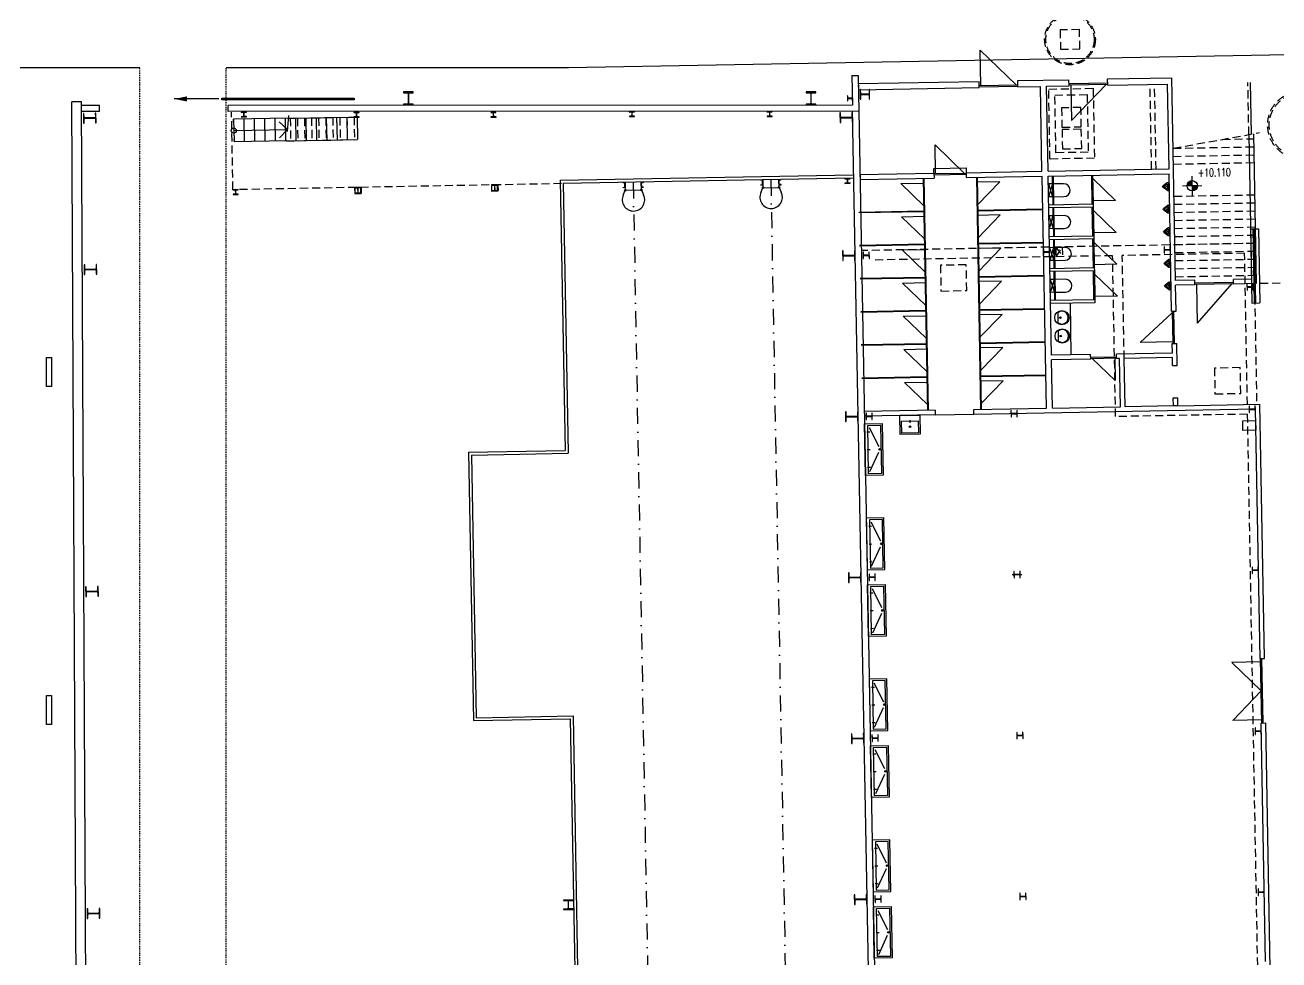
# Model space of a CAD drawing. Header units: millimetres. Extents: x 3476 to 38328, y 1439 to 26921.
# Drawn here: x 12992 to 16885, y 13400 to 16304 of the extents above; entities that cross this region are included whole.
import ezdxf

# ---------------------------------------------------------------- set-up
doc = ezdxf.new("R2010")
doc.units = ezdxf.units.MM
doc.header["$LTSCALE"] = 100
doc.header["$MEASUREMENT"] = 0
for name, pattern in [('DASHDOT', [1, 0.5, -0.25, 0, -0.25]), ('DASHED2', [0.375, 0.25, -0.125]), ('DOT', [0.055, 0.03, -0.025])]:
    doc.linetypes.add(name, pattern=pattern)
for name, color, linetype in [('A-BRANDMUUR-1', 9, 'CONTINUOUS'), ('A-CIRCULATIE', 4, 'CONTINUOUS'), ('A-DEUR', 4, 'CONTINUOUS'), ('A-KOLOM', 7, 'CONTINUOUS'), ('A-MEUBILAIR', 4, 'CONTINUOUS'), ('A-MUUR', 7, 'CONTINUOUS'), ('C-LINE-C050', 8, 'CONTINUOUS'), ('C-LINE-D025', 7, 'DASHDOT'), ('C-LINE-D035', 9, 'DASHDOT'), ('C-LINE-H025', 7, 'DASHED2'), ('C-S-ELEVATION', 7, 'CONTINUOUS'), ('C-S-MONKEY-LADDER', 7, 'CONTINUOUS'), ('CIRCULATIE', 4, 'DOT'), ('DEUR', 4, 'CONTINUOUS'), ('MUUR', 7, 'CONTINUOUS'), ('TRAPPEN', 4, 'CONTINUOUS')]:
    doc.layers.add(name, color=color, linetype=linetype)
doc.styles.add('ROMANS', font='romans', dxfattribs={"width": 0.7})

msp = doc.modelspace()

# ---------------------------------------------------------------- linework, layer by layer
at = {"layer": 'A-BRANDMUUR-1', "color": 7}
for p, q in [((15559.63, 16147.66), (15578.63, 16148.01)), ((15559.63, 16147.66), (15578.63, 16148.01)), ((15559.63, 16147.66), (15561.31, 16055.95)), ((15578.63, 16148.01), (15580.66, 16036.96))]:
    msp.add_line(p, q, dxfattribs=at)
at = {"layer": 'A-BRANDMUUR-1'}
for p, q in [((13222.67, 16054.47), (13167.21, 16054.44)), ((13222.68, 16035.47), (13222.67, 16054.47)), ((15561.31, 16055.95), (13622.67, 16054.72)), ((13622.68, 16035.72), (13622.67, 16054.72)), ((13222.68, 16035.47), (13167.22, 16035.44)), ((15580.66, 16036.96), (13622.68, 16035.72)), ((15634.02, 12089.01), (15561.66, 16036.95)), ((15580.65, 16037.97), (15653.02, 12089.36))]:
    msp.add_line(p, q, dxfattribs=at)
at = {"layer": 'A-CIRCULATIE'}
for p, q in [((14678.72, 16172.19), (18220.41, 16237.1)), ((10866.25, 16172.19), (13347.45, 16172.19)), ((13615.75, 16172.19), (14678.72, 16172.19))]:
    msp.add_line(p, q, dxfattribs=at)
at = {"layer": 'A-DEUR'}
for p in [(16069.75, 16118.67), (15959.77, 16116.65)]:
    msp.add_line(p, (15957.75, 16226.64), dxfattribs=at)
at = {"layer": 'A-DEUR', "color": 7}
for p, q in [((16353.7, 16123.87), (16233.72, 16121.68)), ((15954.77, 16116.56), (16074.75, 16118.76)), ((15954.84, 16112.56), (16074.82, 16114.76)), ((16353.77, 16119.88), (16233.79, 16117.68)), ((16238.79, 16117.77), (16240.81, 16007.79)), ((16348.78, 16119.78), (16240.81, 16007.79)), ((15819.28, 15842.03), (15817.63, 15932.02)), ((15909.26, 15843.68), (15817.63, 15932.02)), ((15813.97, 15858.94), (15913.95, 15860.77)), ((15814.24, 15843.94), (15813.97, 15858.94)), ((15913.95, 15860.77), (15914.22, 15845.77)), ((15914.26, 15843.77), (15814.28, 15841.94)), ((15914.33, 15839.78), (15814.35, 15837.94)), ((16797.58, 15670.93), (16802.57, 15671.02)), ((16797.58, 15670.93), (16801.79, 15440.97)), ((16804.07, 15671.05), (16808.29, 15441.09)), ((16808.07, 15671.12), (16812.29, 15441.16)), ((16816.57, 15671.28), (16821.57, 15671.37)), ((16821.57, 15671.37), (16825.79, 15441.41)), ((16624.61, 15503.73), (16744.59, 15505.93)), ((16624.68, 15499.74), (16744.66, 15501.93)), ((16629.68, 15499.83), (16631.9, 15378.85)), ((16739.66, 15501.84), (16631.9, 15378.85)), ((16801.79, 15440.97), (16825.79, 15441.41)), ((16554.31, 15410.43), (16454.97, 15318.6)), ((16554.22, 15415.43), (16556.05, 15315.45)), ((16558.22, 15415.5), (16560.05, 15315.52)), ((16555.96, 15320.45), (16454.97, 15318.6)), ((16300.79, 15272.76), (16380.78, 15274.23)), ((16300.86, 15268.76), (16380.85, 15270.23)), ((16375.85, 15270.14), (16377.13, 15200.15)), ((15817.99, 15093.88), (15937.97, 15096.08)), ((16832.2, 14136.31), (16828.54, 14336.28)), ((16836.2, 14136.38), (16832.54, 14336.35)), ((16828.72, 14326.28), (16738.74, 14324.63)), ((16830.37, 14236.29), (16738.74, 14324.63)), ((16830.37, 14236.29), (16742.04, 14144.66)), ((16832.02, 14146.31), (16742.04, 14144.66))]:
    msp.add_line(p, q, dxfattribs=at)
at = {"layer": 'A-KOLOM'}
for points in [[(14167.25, 16056.64), (14197.25, 16056.64), (14197.25, 16059.04), (14185.63, 16059.04, -0.4142135), (14182.93, 16061.74), (14182.93, 16091.54, -0.4142136), (14185.63, 16094.24), (14197.25, 16094.24), (14197.25, 16096.64), (14167.25, 16096.64), (14167.25, 16094.24), (14178.88, 16094.24, -0.4142136), (14181.58, 16091.54), (14181.58, 16061.74, -0.4142136), (14178.88, 16059.04), (14167.25, 16059.04)], [(15417.25, 16056.64), (15447.25, 16056.64), (15447.25, 16059.04), (15435.63, 16059.04, -0.4142135), (15432.93, 16061.74), (15432.93, 16091.54, -0.4142136), (15435.63, 16094.24), (15447.25, 16094.24), (15447.25, 16096.64), (15417.25, 16096.64), (15417.25, 16094.24), (15428.88, 16094.24, -0.4142136), (15431.58, 16091.54), (15431.58, 16061.74, -0.4142136), (15428.88, 16059.04), (15417.25, 16059.04)], [(13212.08, 16000.81), (13211.53, 16030.81), (13209.63, 16030.77), (13209.85, 16019.02, -0.4142135), (13207.2, 16016.27), (13177.41, 16015.73, -0.4142136), (13174.66, 16018.38), (13174.44, 16030.13), (13172.54, 16030.09), (13173.09, 16000.1), (13174.99, 16000.13), (13174.78, 16011.88, -0.4142136), (13177.43, 16014.63), (13207.22, 16015.17, -0.4142136), (13209.97, 16012.52), (13210.18, 16000.78)], [(13662.97, 16018.94), (13678.97, 16019.23), (13678.95, 16020.13), (13672.75, 16020.02, -0.4142135), (13671.23, 16021.49), (13671.04, 16031.89, -0.4142136), (13672.51, 16033.42), (13678.71, 16033.53), (13678.69, 16034.43), (13662.69, 16034.14), (13662.71, 16033.24), (13668.91, 16033.35, -0.4142136), (13670.44, 16031.88), (13670.63, 16021.48, -0.4142136), (13669.15, 16019.95), (13662.96, 16019.84)], [(14013.04, 16018.45), (14029.04, 16018.75), (14029.02, 16019.65), (14022.82, 16019.53, -0.4142135), (14021.29, 16021.01), (14021.1, 16031.4, -0.4142136), (14022.58, 16032.93), (14028.77, 16033.04), (14028.76, 16033.94), (14012.76, 16033.65), (14012.78, 16032.75), (14018.98, 16032.86, -0.4142136), (14020.5, 16031.39), (14020.69, 16020.99, -0.4142136), (14019.22, 16019.47), (14013.02, 16019.35)], [(14438.12, 16018.08), (14454.12, 16018.37), (14454.1, 16019.27), (14447.9, 16019.15, -0.4142135), (14446.37, 16020.63), (14446.18, 16031.03, -0.4142136), (14447.65, 16032.55), (14453.85, 16032.67), (14453.84, 16033.57), (14437.84, 16033.27), (14437.86, 16032.37), (14444.05, 16032.49, -0.4142136), (14445.58, 16031.01), (14445.77, 16020.62, -0.4142136), (14444.3, 16019.09), (14438.1, 16018.98)], [(14868.35, 16020.02), (14884.35, 16020.31), (14884.34, 16021.21), (14878.14, 16021.1, -0.4142135), (14876.61, 16022.57), (14876.42, 16032.97, -0.4142136), (14877.89, 16034.49), (14884.09, 16034.61), (14884.07, 16035.51), (14868.08, 16035.21), (14868.09, 16034.31), (14874.29, 16034.43, -0.4142136), (14875.82, 16032.96), (14876.01, 16022.56, -0.4142136), (14874.54, 16021.03), (14868.34, 16020.92)], [(15295.93, 16020.08), (15311.92, 16020.37), (15311.91, 16021.27), (15305.71, 16021.16, -0.4142135), (15304.18, 16022.63), (15303.99, 16033.03, -0.4142136), (15305.46, 16034.56), (15311.66, 16034.67), (15311.64, 16035.57), (15295.65, 16035.28), (15295.66, 16034.38), (15301.86, 16034.49, -0.4142136), (15303.39, 16033.02), (15303.58, 16022.62, -0.4142136), (15302.11, 16021.09), (15295.91, 16020.98)], [(14855.4, 15799.36), (14848.9, 15799.24), (14848.89, 15799.53, -0.3910206), (14849.39, 15800.08), (14853.66, 15800.5, 0.3910206), (14854.61, 15801.57), (14854.39, 15813.13, 0.3910206), (14853.41, 15814.16), (14849.13, 15814.42, -0.3910205), (14848.61, 15814.96), (14848.6, 15815.24), (14855.1, 15815.36)], [(14905.39, 15800.28), (14911.89, 15800.4), (14911.88, 15800.68, 0.3910206), (14911.37, 15801.22), (14907.08, 15801.48, -0.3910206), (14906.1, 15802.51), (14905.88, 15814.07, -0.3910206), (14906.83, 15815.14), (14911.1, 15815.56, 0.3910205), (14911.6, 15816.11), (14911.59, 15816.4), (14905.09, 15816.28)], [(15282.82, 15807.2), (15276.33, 15807.08), (15276.32, 15807.36, -0.3910206), (15276.82, 15807.92), (15281.09, 15808.34, 0.3910206), (15282.03, 15809.4), (15281.82, 15820.96, 0.3910206), (15280.84, 15821.99), (15276.55, 15822.25, -0.3910205), (15276.04, 15822.79), (15276.03, 15823.08), (15282.53, 15823.19)], [(15332.82, 15808.11), (15339.31, 15808.23), (15339.31, 15808.52, 0.3910206), (15338.79, 15809.05), (15334.51, 15809.32, -0.3910206), (15333.52, 15810.35), (15333.31, 15821.91, -0.3910206), (15334.26, 15822.97), (15338.53, 15823.39, 0.3910205), (15339.03, 15823.95), (15339.02, 15824.23), (15332.52, 15824.11)], [(13637.39, 15777.84), (13653.38, 15778.13), (13653.37, 15779.03), (13647.17, 15778.92, -0.4142135), (13645.64, 15780.39), (13645.45, 15790.79, -0.4142136), (13646.92, 15792.32), (13653.12, 15792.43), (13653.1, 15793.33), (13637.11, 15793.04), (13637.12, 15792.14), (13643.32, 15792.25, -0.4142136), (13644.85, 15790.78), (13645.04, 15780.38, -0.4142136), (13643.57, 15778.85), (13637.37, 15778.74)], [(14035.04, 15800.33), (14015.04, 15799.96), (14015.06, 15798.96), (14022.94, 15799.11, -0.4142135), (14024.77, 15797.34), (14025.01, 15783.94, -0.4142136), (14023.25, 15782.11), (14015.37, 15781.97), (14015.39, 15780.97), (14035.39, 15781.33), (14035.37, 15782.33), (14027.5, 15782.19, -0.4142136), (14025.66, 15783.96), (14025.42, 15797.35, -0.4142136), (14027.19, 15799.19), (14035.06, 15799.33)], [(14459.97, 15808.12), (14439.97, 15807.75), (14439.99, 15806.75), (14447.86, 15806.9, -0.4142135), (14449.7, 15805.13), (14449.94, 15791.73, -0.4142136), (14448.18, 15789.9), (14440.3, 15789.76), (14440.32, 15788.76), (14460.32, 15789.12), (14460.3, 15790.12), (14452.43, 15789.98, -0.4142136), (14450.59, 15791.74), (14450.35, 15805.14, -0.4142136), (14452.11, 15806.97), (14459.99, 15807.12)], [(13214.33, 15530.25), (13213.78, 15560.24), (13211.88, 15560.21), (13212.09, 15548.46, -0.4142135), (13209.44, 15545.71), (13179.65, 15545.16, -0.4142136), (13176.9, 15547.81), (13176.68, 15559.56), (13174.79, 15559.53), (13175.33, 15529.53), (13177.23, 15529.57), (13177.02, 15541.31, -0.4142136), (13179.67, 15544.06), (13209.46, 15544.61, -0.4142136), (13212.21, 15541.96), (13212.43, 15530.21)], [(13219.1, 14530.17), (13218.55, 14560.16), (13216.65, 14560.13), (13216.86, 14548.38, -0.4142135), (13214.21, 14545.63), (13184.42, 14545.08, -0.4142136), (13181.67, 14547.73), (13181.45, 14559.48), (13179.55, 14559.45), (13180.1, 14529.45), (13182, 14529.49), (13181.79, 14541.23, -0.4142136), (13184.44, 14543.98), (13214.23, 14544.53, -0.4142136), (13216.98, 14541.88), (13217.2, 14530.13)], [(13223.87, 13530.08), (13223.32, 13560.08), (13221.42, 13560.05), (13221.63, 13548.3, -0.4142135), (13218.98, 13545.55), (13189.19, 13545, -0.4142136), (13186.44, 13547.65), (13186.22, 13559.4), (13184.32, 13559.37), (13184.87, 13529.37), (13186.77, 13529.41), (13186.56, 13541.15, -0.4142136), (13189.21, 13543.9), (13219, 13544.45, -0.4142136), (13221.75, 13541.8), (13221.97, 13530.05)], [(14663.96, 13556.98), (14693.95, 13557.53), (14693.92, 13558.93), (14682.05, 13558.71, -0.4142135), (14679.3, 13561.36), (14678.92, 13582.16, -0.4142136), (14681.57, 13584.91), (14693.44, 13585.12), (14693.42, 13586.52), (14663.42, 13585.97), (14663.45, 13584.57), (14675.32, 13584.79, -0.4142136), (14678.07, 13582.14), (14678.45, 13561.35, -0.4142136), (14675.8, 13558.6), (14663.93, 13558.38)]]:
    msp.add_lwpolyline(points, format="xyb", close=True, dxfattribs=at)
at = {"layer": 'A-KOLOM', "color": 7}
for points in [[(15560.93, 16068.59), (15560.93, 16084.59), (15560.03, 16084.59), (15560.03, 16078.39, -0.4142135), (15558.53, 16076.89), (15548.13, 16076.89, -0.4142136), (15546.63, 16078.39), (15546.63, 16084.59), (15545.73, 16084.59), (15545.73, 16068.59), (15546.63, 16068.59), (15546.63, 16074.79, -0.4142136), (15548.13, 16076.29), (15558.53, 16076.29, -0.4142136), (15560.03, 16074.79), (15560.03, 16068.59)], [(15614.48, 16074.32), (15613.94, 16104.32), (15612.54, 16104.29), (15612.75, 16092.42, -0.4142135), (15610.1, 16089.67), (15589.31, 16089.29, -0.4142136), (15586.56, 16091.94), (15586.34, 16103.81), (15584.94, 16103.78), (15585.49, 16073.79), (15586.89, 16073.81), (15586.67, 16085.69, -0.4142136), (15589.32, 16088.44), (15610.12, 16088.82, -0.4142136), (15612.87, 16086.17), (15613.09, 16074.29)], [(15561.8, 16002.29), (15561.25, 16032.29), (15559.35, 16032.25), (15559.56, 16020.51, -0.4142135), (15556.91, 16017.76), (15527.12, 16017.21, -0.4142136), (15524.37, 16019.86), (15524.15, 16031.61), (15522.25, 16031.57), (15522.8, 16001.58), (15524.7, 16001.61), (15524.49, 16013.36, -0.4142136), (15527.14, 16016.11), (15556.93, 16016.66, -0.4142136), (15559.68, 16014.01), (15559.9, 16002.26)], [(15537.77, 15812.67), (15553.76, 15812.96), (15553.75, 15813.86), (15547.55, 15813.75, -0.4142135), (15546.02, 15815.22), (15545.83, 15825.62, -0.4142136), (15547.3, 15827.15), (15553.5, 15827.26), (15553.49, 15828.16), (15537.49, 15827.87), (15537.5, 15826.97), (15543.7, 15827.08, -0.4142136), (15545.23, 15825.61), (15545.42, 15815.21, -0.4142136), (15543.95, 15813.68), (15537.75, 15813.57)], [(16548.4, 15596.35), (16548.03, 15616.35), (16547.03, 15616.33), (16547.18, 15608.46, -0.4142135), (16545.41, 15606.63), (16532.01, 15606.38, -0.4142136), (16530.18, 15608.15), (16530.04, 15616.02), (16529.04, 15616), (16529.4, 15596.01), (16530.4, 15596.02), (16530.26, 15603.9, -0.4142136), (16532.03, 15605.73), (16545.42, 15605.98, -0.4142136), (16547.26, 15604.21), (16547.4, 15596.34)], [(15569.66, 15573.41), (15569.11, 15603.41), (15567.21, 15603.37), (15567.42, 15591.63, -0.4142135), (15564.77, 15588.88), (15534.98, 15588.33, -0.4142136), (15532.23, 15590.98), (15532.01, 15602.73), (15530.11, 15602.69), (15530.66, 15572.7), (15532.56, 15572.73), (15532.35, 15584.48, -0.4142136), (15535, 15587.23), (15564.79, 15587.78, -0.4142136), (15567.54, 15585.13), (15567.76, 15573.38)], [(15613.56, 15579.22), (15613.19, 15599.22), (15612.19, 15599.2), (15612.34, 15591.32, -0.4142135), (15610.57, 15589.49), (15597.17, 15589.25, -0.4142136), (15595.34, 15591.01), (15595.19, 15598.89), (15594.19, 15598.87), (15594.56, 15578.87), (15595.56, 15578.89), (15595.42, 15586.76, -0.4142136), (15597.18, 15588.6), (15610.58, 15588.84, -0.4142136), (15612.41, 15587.08), (15612.56, 15579.2)], [(16173.46, 15589.48), (16173.1, 15609.48), (16172.1, 15609.46), (16172.24, 15601.59, -0.4142135), (16170.47, 15599.75), (16157.08, 15599.51, -0.4142136), (16155.24, 15601.27), (16155.1, 15609.15), (16154.1, 15609.13), (16154.47, 15589.13), (16155.47, 15589.15), (16155.32, 15597.03, -0.4142136), (16157.09, 15598.86), (16170.49, 15599.1, -0.4142136), (16172.32, 15597.34), (16172.46, 15589.46)], [(16805.56, 15481.05), (16805.19, 15501.04), (16804.19, 15501.03), (16804.33, 15493.15, -0.4142135), (16802.57, 15491.32), (16789.17, 15491.07, -0.4142136), (16787.34, 15492.84), (16787.19, 15500.71), (16786.19, 15500.7), (16786.56, 15480.7), (16787.56, 15480.72), (16787.42, 15488.59, -0.4142136), (16789.18, 15490.42), (16802.58, 15490.67, -0.4142136), (16804.41, 15488.9), (16804.56, 15481.03)], [(16812.52, 15101.11), (16812.15, 15121.11), (16811.15, 15121.09), (16811.3, 15113.22, -0.4142135), (16809.53, 15111.38), (16796.13, 15111.14, -0.4142136), (16794.3, 15112.9), (16794.16, 15120.78), (16793.16, 15120.76), (16793.52, 15100.76), (16794.52, 15100.78), (16794.38, 15108.65, -0.4142136), (16796.15, 15110.49), (16809.54, 15110.73, -0.4142136), (16811.38, 15108.97), (16811.52, 15101.09)], [(15578.82, 15073.5), (15578.27, 15103.49), (15576.37, 15103.46), (15576.58, 15091.71, -0.4142135), (15573.93, 15088.96), (15544.14, 15088.42, -0.4142136), (15541.39, 15091.07), (15541.18, 15102.81), (15539.28, 15102.78), (15539.83, 15072.78), (15541.73, 15072.82), (15541.51, 15084.57, -0.4142136), (15544.16, 15087.32), (15573.95, 15087.86, -0.4142136), (15576.7, 15085.21), (15576.92, 15073.46)], [(15622.72, 15079.3), (15622.35, 15099.3), (15621.35, 15099.28), (15621.5, 15091.41, -0.4142135), (15619.73, 15089.58), (15606.33, 15089.33, -0.4142136), (15604.5, 15091.1), (15604.36, 15098.97), (15603.36, 15098.95), (15603.72, 15078.96), (15604.72, 15078.97), (15604.58, 15086.85, -0.4142136), (15606.35, 15088.68), (15619.74, 15088.93, -0.4142136), (15621.58, 15087.16), (15621.72, 15079.29)], [(16072.64, 15087.55), (16072.28, 15107.55), (16071.28, 15107.53), (16071.42, 15099.65, -0.4142135), (16069.66, 15097.82), (16056.26, 15097.58, -0.4142136), (16054.43, 15099.34), (16054.28, 15107.22), (16053.28, 15107.2), (16053.65, 15087.2), (16054.65, 15087.22), (16054.5, 15095.09, -0.4142136), (16056.27, 15096.93), (16069.67, 15097.17, -0.4142136), (16071.5, 15095.41), (16071.64, 15087.53)], [(15587.98, 14573.58), (15587.43, 14603.58), (15585.53, 14603.54), (15585.75, 14591.79, -0.4142135), (15583.1, 14589.05), (15553.3, 14588.5, -0.4142136), (15550.55, 14591.15), (15550.34, 14602.9), (15548.44, 14602.86), (15548.99, 14572.87), (15550.89, 14572.9), (15550.67, 14584.65, -0.4142136), (15553.32, 14587.4), (15583.12, 14587.95, -0.4142136), (15585.87, 14585.3), (15586.08, 14573.55)], [(16081.81, 14587.63), (16081.44, 14607.63), (16080.44, 14607.61), (16080.58, 14599.74, -0.4142135), (16078.82, 14597.91), (16065.42, 14597.66, -0.4142136), (16063.59, 14599.43), (16063.44, 14607.3), (16062.44, 14607.28), (16062.81, 14587.29), (16063.81, 14587.3), (16063.67, 14595.18, -0.4142136), (16065.43, 14597.01), (16078.83, 14597.26, -0.4142136), (16080.66, 14595.49), (16080.81, 14587.62)], [(16821.68, 14601.19), (16821.32, 14621.19), (16820.32, 14621.17), (16820.46, 14613.3, -0.4142135), (16818.69, 14611.47), (16805.3, 14611.22, -0.4142136), (16803.46, 14612.99), (16803.32, 14620.86), (16802.32, 14620.84), (16802.69, 14600.85), (16803.69, 14600.86), (16803.54, 14608.74, -0.4142136), (16805.31, 14610.57), (16818.71, 14610.82, -0.4142136), (16820.54, 14609.05), (16820.68, 14601.18)], [(15631.88, 14579.39), (15631.52, 14599.38), (15630.52, 14599.37), (15630.66, 14591.49, -0.4142135), (15628.89, 14589.66), (15615.5, 14589.41, -0.4142136), (15613.66, 14591.18), (15613.52, 14599.05), (15612.52, 14599.04), (15612.89, 14579.04), (15613.89, 14579.06), (15613.74, 14586.93, -0.4142136), (15615.51, 14588.76), (15628.91, 14589.01, -0.4142136), (15630.74, 14587.24), (15630.88, 14579.37)], [(15597.14, 14073.67), (15596.59, 14103.66), (15594.69, 14103.63), (15594.91, 14091.88, -0.4142135), (15592.26, 14089.13), (15562.46, 14088.58, -0.4142136), (15559.72, 14091.23), (15559.5, 14102.98), (15557.6, 14102.95), (15558.15, 14072.95), (15560.05, 14072.99), (15559.83, 14084.73, -0.4142136), (15562.48, 14087.48), (15592.28, 14088.03, -0.4142136), (15595.03, 14085.38), (15595.24, 14073.63)], [(15641.04, 14079.47), (15640.68, 14099.47), (15639.68, 14099.45), (15639.82, 14091.58, -0.4142135), (15638.06, 14089.74), (15624.66, 14089.5, -0.4142136), (15622.83, 14091.26), (15622.68, 14099.14), (15621.68, 14099.12), (15622.05, 14079.12), (15623.05, 14079.14), (15622.9, 14087.02, -0.4142136), (15624.67, 14088.85), (15638.07, 14089.09, -0.4142136), (15639.9, 14087.33), (15640.04, 14079.45)], [(16090.97, 14087.72), (16090.6, 14107.71), (16089.6, 14107.7), (16089.75, 14099.82, -0.4142135), (16087.98, 14097.99), (16074.58, 14097.74, -0.4142136), (16072.75, 14099.51), (16072.61, 14107.38), (16071.61, 14107.37), (16071.97, 14087.37), (16072.97, 14087.39), (16072.83, 14095.26, -0.4142136), (16074.59, 14097.09), (16087.99, 14097.34, -0.4142136), (16089.83, 14095.57), (16089.97, 14087.7)], [(16830.84, 14101.28), (16830.48, 14121.28), (16829.48, 14121.26), (16829.62, 14113.38, -0.4142135), (16827.86, 14111.55), (16814.46, 14111.3, -0.4142136), (16812.63, 14113.07), (16812.48, 14120.95), (16811.48, 14120.93), (16811.85, 14100.93), (16812.85, 14100.95), (16812.7, 14108.82, -0.4142136), (16814.47, 14110.65), (16827.87, 14110.9, -0.4142136), (16829.7, 14109.13), (16829.85, 14101.26)], [(15606.31, 13573.75), (15605.76, 13603.75), (15603.86, 13603.71), (15604.07, 13591.96, -0.4142135), (15601.42, 13589.21), (15571.63, 13588.67, -0.4142136), (15568.88, 13591.32), (15568.66, 13603.07), (15566.76, 13603.03), (15567.31, 13573.04), (15569.21, 13573.07), (15569, 13584.82, -0.4142136), (15571.65, 13587.57), (15601.44, 13588.11, -0.4142136), (15604.19, 13585.46), (15604.41, 13573.72)], [(15650.21, 13579.56), (15649.84, 13599.55), (15648.84, 13599.53), (15648.99, 13591.66, -0.4142135), (15647.22, 13589.83), (15633.82, 13589.58, -0.4142136), (15631.99, 13591.35), (15631.84, 13599.22), (15630.84, 13599.2), (15631.21, 13579.21), (15632.21, 13579.23), (15632.07, 13587.1, -0.4142136), (15633.83, 13588.93), (15647.23, 13589.18, -0.4142136), (15649.06, 13587.41), (15649.21, 13579.54)], [(16100.13, 13587.8), (16099.77, 13607.8), (16098.77, 13607.78), (16098.91, 13599.91, -0.4142135), (16097.14, 13598.07), (16083.75, 13597.83, -0.4142136), (16081.91, 13599.6), (16081.77, 13607.47), (16080.77, 13607.45), (16081.13, 13587.45), (16082.13, 13587.47), (16081.99, 13595.35, -0.4142136), (16083.76, 13597.18), (16097.15, 13597.42, -0.4142136), (16098.99, 13595.66), (16099.13, 13587.78)], [(16840.01, 13601.36), (16839.64, 13621.36), (16838.64, 13621.34), (16838.79, 13613.47, -0.4142135), (16837.02, 13611.63), (16823.62, 13611.39, -0.4142136), (16821.79, 13613.16), (16821.64, 13621.03), (16820.64, 13621.01), (16821.01, 13601.01), (16822.01, 13601.03), (16821.87, 13608.91, -0.4142136), (16823.63, 13610.74), (16837.03, 13610.98, -0.4142136), (16838.86, 13609.22), (16839.01, 13601.34)]]:
    msp.add_lwpolyline(points, format="xyb", close=True, dxfattribs=at)
at = {"layer": 'A-KOLOM'}
for points in [[(14016.57, 15781.99), (14016.26, 15798.99), (14015.06, 15798.96), (14015.37, 15781.97)], [(14034.17, 15782.31), (14033.86, 15799.31), (14035.06, 15799.33), (14035.37, 15782.33)], [(14441.5, 15789.78), (14441.19, 15806.77), (14439.99, 15806.75), (14440.3, 15789.76)], [(14459.1, 15790.1), (14458.79, 15807.1), (14459.99, 15807.12), (14460.3, 15790.12)], [(13058.25, 15271.64), (13073.25, 15271.64), (13073.25, 15181.64), (13058.25, 15181.64)], [(13058.25, 14221.64), (13073.25, 14221.64), (13073.25, 14131.64), (13058.25, 14131.64)]]:
    msp.add_lwpolyline(points, close=True, dxfattribs=at)
at = {"layer": 'A-MEUBILAIR', "color": 7}
for p, q in [((15711.31, 15811.97), (15783.3, 15813.29)), ((15782.58, 15743.27), (15711.31, 15811.97)), ((15781.02, 15828.33), (15794.23, 15107.45)), ((15783.02, 15828.37), (15796.23, 15107.49)), ((15945.99, 15831.35), (15959.21, 15110.48)), ((16018.26, 15817.6), (15946.27, 15816.28)), ((15947.99, 15831.39), (15961.2, 15110.51)), ((15949.55, 15746.33), (16018.26, 15817.6)), ((16186.39, 15811.13), (16169.41, 15810.82)), ((16169.41, 15810.82), (16182.63, 15771.05)), ((16181.9, 15811.05), (16170.14, 15770.83)), ((16181.44, 15835.67), (16183.09, 15745.68)), ((16183.94, 15835.72), (16185.59, 15745.73)), ((16216.88, 15811.69), (16186.39, 15811.13)), ((16302.93, 15837.9), (16304.58, 15747.91)), ((16307.12, 15827.97), (16303.12, 15827.9)), ((16306.93, 15837.97), (16308.58, 15747.98)), ((16307.12, 15827.97), (16378.39, 15759.27)), ((16187.13, 15771.14), (16170.14, 15770.83)), ((16187.13, 15771.14), (16217.61, 15771.7)), ((15782.58, 15743.27), (15784.58, 15743.3)), ((15949.55, 15746.33), (15947.55, 15746.29)), ((15949.86, 15729.41), (16151.83, 15733.11)), ((16308.58, 15747.98), (16170.6, 15745.46)), ((16308.75, 15738.99), (16170.77, 15736.46)), ((16183.26, 15736.69), (16184.91, 15646.7)), ((16185.76, 15736.73), (16187.41, 15646.75)), ((16378.39, 15759.27), (16304.4, 15757.91)), ((16304.75, 15738.91), (16306.4, 15648.93)), ((16308.58, 15747.98), (16308.75, 15738.99)), ((16308.75, 15738.99), (16310.4, 15649)), ((15782.89, 15726.35), (15580.92, 15722.65)), ((15782.93, 15724.35), (15580.96, 15720.65)), ((15713.2, 15708.99), (15785.18, 15710.31)), ((15784.47, 15640.29), (15713.2, 15708.99)), ((16020.14, 15714.62), (15948.16, 15713.3)), ((15949.9, 15727.41), (16151.86, 15731.11)), ((15951.44, 15643.35), (16020.14, 15714.62)), ((16188.21, 15712.15), (16171.22, 15711.84)), ((16171.22, 15711.84), (16184.44, 15672.07)), ((16183.71, 15712.06), (16171.95, 15671.84)), ((16218.7, 15712.71), (16188.21, 15712.15)), ((16308.93, 15728.99), (16304.93, 15728.91)), ((16308.93, 15728.99), (16380.2, 15660.28)), ((16188.94, 15672.15), (16171.95, 15671.84)), ((16188.94, 15672.15), (16219.43, 15672.71)), ((16380.2, 15660.28), (16306.21, 15658.93)), ((15784.78, 15623.36), (15582.81, 15619.66)), ((15784.81, 15621.37), (15582.85, 15617.66)), ((15784.47, 15640.29), (15786.47, 15640.32)), ((15951.44, 15643.35), (15949.44, 15643.31)), ((15951.75, 15626.43), (16153.72, 15630.13)), ((15951.79, 15624.43), (16153.75, 15628.13)), ((16310.4, 15649), (16172.42, 15646.47)), ((16310.56, 15640), (16172.58, 15637.47)), ((16185.07, 15637.7), (16186.72, 15547.72)), ((16187.57, 15637.75), (16189.22, 15547.76)), ((16306.56, 15639.93), (16308.21, 15549.94)), ((16310.74, 15630), (16306.74, 15629.93)), ((16310.4, 15649), (16310.56, 15640)), ((16310.56, 15640), (16312.21, 15550.02)), ((16310.74, 15630), (16382.01, 15561.3)), ((15715.08, 15606.01), (15787.07, 15607.33)), ((15786.35, 15537.3), (15715.08, 15606.01)), ((16022.03, 15611.63), (15950.04, 15610.31)), ((15953.33, 15540.36), (16022.03, 15611.63)), ((16190.02, 15613.16), (16173.04, 15612.85)), ((16173.04, 15612.85), (16186.26, 15573.09)), ((16185.52, 15613.08), (16173.77, 15572.86)), ((16220.51, 15613.72), (16190.02, 15613.16)), ((15786.35, 15537.3), (15788.35, 15537.34)), ((15953.33, 15540.36), (15951.33, 15540.33)), ((16190.76, 15573.17), (16173.77, 15572.86)), ((16312.21, 15550.02), (16174.23, 15547.49)), ((16312.37, 15541.02), (16174.4, 15538.49)), ((16186.89, 15538.72), (16188.54, 15448.73)), ((16189.39, 15538.77), (16191.04, 15448.78)), ((16190.76, 15573.17), (16221.24, 15573.73)), ((16382.01, 15561.3), (16308.03, 15559.94)), ((16308.38, 15540.95), (16310.02, 15450.96)), ((16312.21, 15550.02), (16312.37, 15541.02)), ((16312.37, 15541.02), (16314.02, 15451.03)), ((15786.66, 15520.38), (15584.7, 15516.68)), ((15786.7, 15518.38), (15584.74, 15514.68)), ((15716.97, 15503.03), (15788.96, 15504.34)), ((15788.24, 15434.32), (15716.97, 15503.03)), ((16023.92, 15508.65), (15951.93, 15507.33)), ((15953.64, 15523.44), (16155.6, 15527.14)), ((15953.67, 15521.44), (16155.64, 15525.14)), ((15955.21, 15437.38), (16023.92, 15508.65)), ((16191.84, 15514.18), (16174.85, 15513.87)), ((16174.85, 15513.87), (16188.07, 15474.1)), ((16187.34, 15514.1), (16175.58, 15473.88)), ((16222.32, 15514.74), (16191.84, 15514.18)), ((16312.56, 15531.02), (16308.56, 15530.95)), ((16312.56, 15531.02), (16383.83, 15462.32)), ((16192.57, 15474.19), (16175.58, 15473.88)), ((16192.57, 15474.19), (16223.06, 15474.75)), ((16383.83, 15462.32), (16309.84, 15460.96)), ((15788.24, 15434.32), (15790.24, 15434.36)), ((15955.21, 15437.38), (15953.21, 15437.34)), ((15955.52, 15420.46), (16157.49, 15424.16)), ((15955.56, 15418.46), (16157.53, 15422.16)), ((16314.02, 15451.03), (16176.05, 15448.51)), ((16314.19, 15442.04), (16176.21, 15439.51)), ((16236.7, 15440.62), (16239.65, 15279.64)), ((16314.02, 15451.03), (16314.19, 15442.04)), ((15788.55, 15417.4), (15586.59, 15413.7)), ((15788.59, 15415.4), (15586.62, 15411.7)), ((15718.86, 15400.04), (15790.85, 15401.36)), ((15790.13, 15331.34), (15718.86, 15400.04)), ((16025.81, 15405.67), (15953.82, 15404.35)), ((15957.1, 15334.4), (16025.81, 15405.67)), ((16200.19, 15379.04), (16199.59, 15411.7)), ((16201.23, 15322.07), (16200.63, 15354.73)), ((15790.44, 15314.42), (15588.47, 15310.72)), ((15790.48, 15312.42), (15588.51, 15308.72)), ((15790.13, 15331.34), (15792.13, 15331.37)), ((15957.1, 15334.4), (15955.1, 15334.36)), ((15957.41, 15317.48), (16159.38, 15321.18)), ((15957.45, 15315.48), (16159.41, 15319.18)), ((15720.75, 15297.06), (15792.73, 15298.38)), ((15792.02, 15228.35), (15720.75, 15297.06)), ((16027.69, 15302.69), (15955.71, 15301.37)), ((15958.99, 15231.41), (16027.69, 15302.69)), ((16305.86, 15268.85), (16377.13, 15200.15)), ((15792.02, 15228.35), (15794.02, 15228.39)), ((15958.99, 15231.41), (15956.99, 15231.38)), ((15792.33, 15211.43), (15590.36, 15207.73)), ((15792.36, 15209.43), (15590.4, 15205.73)), ((15722.63, 15194.08), (15794.62, 15195.4)), ((15793.9, 15125.37), (15722.63, 15194.08)), ((16029.58, 15199.7), (15957.59, 15198.38)), ((15959.3, 15214.49), (16161.27, 15218.2)), ((15959.34, 15212.49), (16161.3, 15216.2)), ((15960.88, 15128.43), (16029.58, 15199.7)), ((15793.9, 15125.37), (15795.9, 15125.41)), ((15960.88, 15128.43), (15958.88, 15128.4)), ((15739.47, 15077.2), (15739.63, 15068.29)), ((15606.18, 15040.68), (15615.09, 15040.85)), ((15612.6, 15054.48), (15642.5, 14995.26)), ((15607.18, 14985.69), (15616.1, 14985.85)), ((15615.11, 14917.15), (15642.83, 14977.42)), ((15608.19, 14930.7), (15617.1, 14930.86)), ((15617.97, 14761.15), (15647.88, 14701.94)), ((15611.55, 14747.36), (15620.46, 14747.52)), ((15612.56, 14692.37), (15621.47, 14692.53)), ((15620.49, 14623.82), (15648.2, 14684.09)), ((15613.57, 14637.37), (15622.48, 14637.54)), ((15615.35, 14540.33), (15624.26, 14540.49)), ((15621.77, 14554.12), (15651.67, 14494.91)), ((15616.35, 14485.34), (15625.27, 14485.5)), ((15624.28, 14416.8), (15652, 14477.07)), ((15617.36, 14430.35), (15626.27, 14430.51)), ((15627.14, 14261.24), (15657.04, 14202.02)), ((15620.71, 14247.44), (15629.63, 14247.6)), ((15621.72, 14192.45), (15630.64, 14192.61)), ((15629.65, 14123.91), (15657.36, 14184.18)), ((15622.73, 14137.46), (15631.64, 14137.62)), ((15624.51, 14040.41), (15633.42, 14040.58)), ((15630.93, 14054.21), (15660.83, 13994.99)), ((15625.52, 13985.42), (15634.43, 13985.59)), ((15633.45, 13916.88), (15661.16, 13977.15)), ((15626.52, 13930.43), (15635.44, 13930.59)), ((15629.88, 13747.52), (15638.79, 13747.69)), ((15636.3, 13761.32), (15666.2, 13702.11)), ((15630.88, 13692.53), (15639.8, 13692.7)), ((15638.82, 13623.99), (15666.53, 13684.26)), ((15631.89, 13637.54), (15640.81, 13637.71)), ((15640.09, 13554.29), (15669.99, 13495.08)), ((15633.67, 13540.5), (15642.58, 13540.66)), ((15634.68, 13485.51), (15643.59, 13485.67)), ((15642.61, 13416.96), (15670.32, 13477.23)), ((15635.69, 13430.51), (15644.6, 13430.68))]:
    msp.add_line(p, q, dxfattribs=at)
for points in [[(16526.47, 15805.59), (16538.82, 15815.23, -0.618034), (16542.05, 15813.69), (16542.46, 15791.69, -0.618034), (16539.29, 15790.03), (16526.59, 15799.19, -0.5)], [(16528.31, 15803.23), (16537.51, 15810.4, -0.618034), (16539.13, 15809.63), (16539.39, 15795.63, -0.618034), (16537.8, 15794.8), (16528.34, 15801.63, -0.5)], [(16527.75, 15735.6), (16540.1, 15745.24, -0.618034), (16543.33, 15743.7), (16543.75, 15721.7, -0.618034), (16540.58, 15720.04), (16527.87, 15729.21, -0.5)], [(16529.59, 15733.24), (16538.79, 15740.41, -0.618034), (16540.41, 15739.64), (16540.67, 15725.65, -0.618034), (16539.09, 15724.82), (16529.62, 15731.64, -0.5)], [(16529.03, 15665.62), (16541.39, 15675.25, -0.618034), (16544.62, 15673.71), (16545.03, 15651.71, -0.618034), (16541.86, 15650.05), (16529.15, 15659.22, -0.5)], [(16530.88, 15663.25), (16540.08, 15670.42, -0.618034), (16541.69, 15669.66), (16541.95, 15655.66, -0.618034), (16540.37, 15654.83), (16530.91, 15661.65, -0.5)], [(16530.84, 15567.23), (16543.19, 15576.86, -0.618034), (16546.42, 15575.32), (16546.83, 15553.32, -0.618034), (16543.66, 15551.66), (16530.96, 15560.83, -0.5)], [(16532.68, 15564.86), (16541.88, 15572.03, -0.618034), (16543.49, 15571.26), (16543.76, 15557.27, -0.618034), (16542.17, 15556.44), (16532.71, 15563.26, -0.5)], [(16532.12, 15497.24), (16544.47, 15506.87, -0.618034), (16547.7, 15505.33), (16548.11, 15483.34, -0.618034), (16544.95, 15481.68), (16532.24, 15490.84, -0.5)], [(16533.96, 15494.87), (16543.16, 15502.05, -0.618034), (16544.78, 15501.28), (16545.04, 15487.28, -0.618034), (16543.46, 15486.45), (16533.99, 15493.27, -0.5)]]:
    msp.add_lwpolyline(points, format="xyb", close=True, dxfattribs=at)
for points in [[(15708.3, 15091.87), (15770.08, 15093.01), (15771.18, 15033.25), (15709.39, 15032.12)], [(15713.63, 15073.98), (15765.41, 15074.93), (15766.09, 15038.16), (15714.3, 15037.21)], [(16772.99, 15075.23), (16812.98, 15075.96), (16813.53, 15045.96), (16773.54, 15045.23)], [(15601.4, 14905.57), (15598.47, 15065.54), (15653.46, 15066.55), (15656.39, 14906.58)], [(15611.31, 14910.75), (15608.56, 15060.73), (15648.55, 15061.46), (15651.3, 14911.49)], [(15603.84, 14772.22), (15606.78, 14612.25), (15661.77, 14613.25), (15658.83, 14773.23)], [(15613.93, 14767.4), (15616.68, 14617.43), (15656.68, 14618.16), (15653.93, 14768.14)], [(15610.57, 14405.22), (15607.64, 14565.19), (15662.63, 14566.2), (15665.56, 14406.23)], [(15620.48, 14410.4), (15617.73, 14560.38), (15657.72, 14561.11), (15660.47, 14411.13)], [(15613.01, 14272.3), (15615.94, 14112.33), (15670.93, 14113.34), (15668, 14273.31)], [(15623.1, 14267.49), (15625.85, 14117.51), (15665.84, 14118.25), (15663.09, 14268.22)], [(15619.73, 13905.3), (15616.8, 14065.28), (15671.79, 14066.28), (15674.72, 13906.31)], [(15629.64, 13910.48), (15626.89, 14060.46), (15666.88, 14061.19), (15669.63, 13911.22)], [(15622.17, 13772.39), (15625.1, 13612.41), (15680.09, 13613.42), (15677.16, 13773.39)], [(15632.26, 13767.57), (15635.01, 13617.6), (15675, 13618.33), (15672.25, 13768.3)], [(15628.9, 13405.39), (15625.96, 13565.36), (15680.95, 13566.37), (15683.89, 13406.39)], [(15638.8, 13410.57), (15636.05, 13560.54), (15676.05, 13561.28), (15678.8, 13411.3)]]:
    msp.add_lwpolyline(points, close=True, dxfattribs=at)
for centre, radius in [((16537.32, 15802.6), 1.12), ((16538.6, 15732.61), 1.12), ((16539.88, 15662.62), 1.12), ((16541.68, 15564.23), 1.12), ((16542.97, 15494.24), 1.12), ((16211.44, 15395.58), 22.25), ((16206.71, 15395.45), 2.54), ((16212.48, 15338.62), 22.25), ((16207.76, 15338.48), 2.54), ((15739.7, 15056.61), 2.54), ((15645.35, 14986.34), 2.54), ((15650.72, 14693.12), 2.54), ((15654.52, 14485.98), 2.54), ((15659.89, 14193.2), 2.54), ((15663.68, 13986.07), 2.54), ((15669.05, 13693.29), 2.54), ((15672.84, 13486.15), 2.54)]:
    msp.add_circle(centre, radius, dxfattribs=at)
for centre, radius, start, end in [((16186.43, 15809.13), 2, 91.05, 181.05), ((16217.25, 15791.69), 20, 271.05, 91.05), ((16187.09, 15773.14), 2, 181.05, 271.05), ((16188.25, 15710.15), 2, 91.05, 181.05), ((16219.06, 15692.71), 20, 271.05, 91.05), ((16188.91, 15674.15), 2, 181.05, 271.05), ((16190.06, 15611.16), 2, 91.05, 181.05), ((16220.88, 15593.73), 20, 271.05, 91.05), ((16190.72, 15575.17), 2, 181.05, 271.05), ((16191.87, 15512.18), 2, 91.05, 181.05), ((16222.69, 15494.74), 20, 271.05, 91.05), ((16192.53, 15476.19), 2, 181.05, 271.05), ((16211.44, 15395.58), 20.01, 235.77862, 126.32138), ((16212.48, 15338.62), 20.01, 235.77862, 126.32138)]:
    msp.add_arc(centre, radius, start, end, dxfattribs=at)
at = {"layer": 'A-MUUR', "color": 7}
for p, q in [((15579.09, 16122.68), (15954.53, 16129.56)), ((15954.88, 16110.56), (15954.53, 16129.56)), ((16074.51, 16131.76), (16233.48, 16134.67)), ((16074.86, 16112.76), (16074.51, 16131.76)), ((16233.83, 16115.68), (16233.48, 16134.67)), ((16353.46, 16136.87), (16552.93, 16140.53)), ((16353.81, 16117.88), (16353.46, 16136.87)), ((16353.81, 16117.88), (16539.28, 16121.27)), ((16544.12, 15857.32), (16539.28, 16121.27)), ((16564.47, 15510.63), (16552.93, 16140.53)), ((15579.18, 16117.68), (15579.44, 16103.68)), ((15579.44, 16103.68), (15954.88, 16110.56)), ((16074.86, 16112.76), (16144.85, 16114.05)), ((16149.68, 15850.09), (16144.85, 16114.05)), ((16163.84, 16114.39), (16233.83, 16115.68)), ((16168.68, 15850.44), (16163.84, 16114.39)), ((16806.15, 15966.85), (16814.69, 15501.22)), ((16792.2, 15964.32), (16800.43, 15514.96)), ((15914.22, 15845.77), (16149.68, 15850.09)), ((16168.68, 15850.44), (16544.12, 15857.32)), ((15584.28, 15839.73), (15814.24, 15843.94)), ((15584.28, 15839.73), (15584.55, 15824.73)), ((15584.55, 15824.73), (15814.51, 15828.94)), ((15814.24, 15843.94), (15814.51, 15828.94)), ((15914.22, 15845.77), (15914.5, 15830.78)), ((15914.5, 15830.78), (16149.96, 15835.09)), ((16163.17, 15114.21), (16149.96, 15835.09)), ((16168.96, 15835.44), (16544.39, 15842.32)), ((16179.16, 15278.53), (16168.96, 15835.44)), ((16552.22, 15415.39), (16544.39, 15842.32)), ((16802.57, 15671.02), (16816.57, 15671.28)), ((16624.46, 15511.73), (16564.47, 15510.63)), ((16624.72, 15497.74), (16624.46, 15511.73)), ((16800.43, 15514.96), (16744.44, 15513.93)), ((16744.7, 15499.93), (16744.44, 15513.93)), ((16814.69, 15501.22), (16744.7, 15499.93)), ((16624.72, 15497.74), (16564.73, 15496.64)), ((16566.21, 15415.65), (16564.73, 15496.64)), ((16552.22, 15415.39), (16566.21, 15415.65)), ((16554.05, 15315.41), (16568.05, 15315.67)), ((16554.6, 15285.42), (16554.05, 15315.41)), ((16569.31, 15246.66), (16568.05, 15315.67)), ((16300.64, 15280.76), (16179.16, 15278.53)), ((16300.9, 15266.76), (16179.42, 15264.54)), ((16182.17, 15114.56), (16179.42, 15264.54)), ((16300.9, 15266.76), (16300.64, 15280.76)), ((16554.6, 15285.42), (16380.63, 15282.23)), ((16380.89, 15268.23), (16380.63, 15282.23)), ((16390.88, 15268.41), (16380.89, 15268.23)), ((16393.63, 15118.44), (16390.88, 15268.41)), ((16554.86, 15271.42), (16404.88, 15268.67)), ((16407.63, 15118.66), (16404.88, 15268.67)), ((16555.31, 15246.4), (16554.86, 15271.42)), ((16555.31, 15246.4), (16569.31, 15246.66)), ((15937.71, 15110.08), (16163.17, 15114.21)), ((15937.97, 15096.08), (15937.71, 15110.08)), ((15937.97, 15096.08), (16812.82, 15112.12)), ((16182.17, 15114.56), (16393.63, 15118.44)), ((16557.61, 15121.4), (16407.63, 15118.66)), ((16557.15, 15146.42), (16571.14, 15146.68)), ((16557.6, 15121.44), (16557.15, 15146.42)), ((16571.6, 15121.7), (16571.14, 15146.68)), ((16571.6, 15121.7), (16826.56, 15126.37)), ((16827.04, 14336.25), (16812.82, 15112.12)), ((16841.04, 14336.5), (16826.56, 15126.37)), ((15817.73, 15107.88), (15597.77, 15103.85)), ((15597.77, 15103.85), (15598.02, 15089.85)), ((15817.99, 15093.88), (15598.02, 15089.85)), ((15817.73, 15107.88), (15817.99, 15093.88)), ((16057.13, 14597.18), (16087.12, 14597.73)), ((16827.04, 14336.25), (16841.04, 14336.5)), ((16830.7, 14136.28), (16844.7, 14136.54)), ((16844.28, 13395.41), (16830.7, 14136.28)), ((16860, 13301.68), (16844.7, 14136.54))]:
    msp.add_line(p, q, dxfattribs=at)
at = {"layer": 'A-MUUR'}
for p, q in [((13167.07, 16065.74), (13137.07, 16065.6)), ((13158.82, 11504.43), (13137.07, 16065.6)), ((13189.45, 11504.93), (13167.07, 16065.74))]:
    msp.add_line(p, q, dxfattribs=at)
at = {"layer": 'C-LINE-C050', "color": 7}
msp.add_line((16796.58, 16125.58), (16799.51, 15965.65), dxfattribs=at)
at = {"layer": 'C-LINE-D025'}
for p, q in [((14880.1, 15815.82), (14965.35, 11164.28)), ((15307.53, 15823.65), (15392.78, 11172.11))]:
    msp.add_line(p, q, dxfattribs=at)
at = {"layer": 'C-LINE-D035'}
msp.add_line((13809.98, 16023.45), (13802.71, 15936.59), dxfattribs=at)
at = {"layer": 'C-LINE-H025', "color": 7}
for p, q in [((16792.2, 15964.32), (16789.24, 16125.86)), ((16170.51, 16105.4), (16308.49, 16107.92)), ((16174.49, 15888.33), (16170.51, 16105.4)), ((16189.85, 16086.75), (16289.84, 16088.58)), ((16193.14, 15907.67), (16189.85, 16086.75)), ((16289.84, 16088.58), (16293.12, 15909.5)), ((16308.49, 16107.92), (16312.46, 15890.85)), ((16490.13, 15856.33), (16485.29, 16120.29)), ((16504.12, 15856.59), (16499.29, 16120.54)), ((16556.94, 15921.6), (16824.96, 15970.27)), ((16709.9, 15949.37), (16806.44, 15951.14)), ((16312.46, 15890.85), (16174.49, 15888.33)), ((16293.12, 15909.5), (16193.14, 15907.67)), ((16556.94, 15921.56), (16806.9, 15926.15)), ((16557.4, 15896.57), (16807.36, 15901.15)), ((16807.82, 15876.15), (16557.86, 15871.57)), ((16809.65, 15776.17), (16559.69, 15771.59)), ((16810.11, 15751.18), (16560.15, 15746.59)), ((16810.57, 15726.18), (16560.61, 15721.6)), ((16811.02, 15701.18), (16561.07, 15696.6)), ((16811.48, 15676.19), (16561.52, 15671.61)), ((16808.4, 15626.12), (15588.6, 15603.77)), ((16192.69, 15614.84), (16193.24, 15584.84)), ((16192.69, 15614.84), (16213.23, 15585.21)), ((16193.24, 15584.84), (16212.68, 15615.2)), ((16212.68, 15615.2), (16213.23, 15585.21)), ((16811.94, 15651.19), (16561.98, 15646.61)), ((16812.4, 15626.2), (16562.44, 15621.62)), ((16817.38, 15136.21), (16808.4, 15626.12)), ((16369.02, 15588.07), (15624.15, 15574.41)), ((16378.18, 15088.15), (16369.02, 15588.07)), ((16778.95, 15595.58), (16399.02, 15588.61)), ((16404.88, 15268.67), (16399.02, 15588.61)), ((16812.86, 15601.2), (16562.9, 15596.62)), ((16813.31, 15576.2), (16563.36, 15571.62)), ((16787.57, 15125.66), (16778.95, 15595.58)), ((16813.77, 15551.21), (16563.81, 15546.63)), ((16814.23, 15526.21), (16564.27, 15521.63)), ((17114.14, 15506.71), (16814.69, 15501.22)), ((16572.6, 15121.72), (16557.6, 15121.44)), ((16788.12, 15095.66), (16378.18, 15088.15)), ((16842.87, 12108.16), (16788.12, 15095.66))]:
    msp.add_line(p, q, dxfattribs=at)
at = {"layer": 'C-LINE-H025'}
for p, q in [((13637.11, 15793.04), (13632.7, 16033.59)), ((13639.24, 16004.1), (13639.1, 16011.6)), ((13809.25, 16014.72), (14013.04, 16018.45)), ((13815.07, 16014.83), (13816.36, 15944.84)), ((13837.07, 16015.23), (13838.35, 15945.24)), ((13859.07, 16015.63), (13860.35, 15945.64)), ((13881.06, 16016.03), (13882.34, 15946.05)), ((13903.06, 16016.44), (13904.34, 15946.45)), ((13925.05, 16016.84), (13926.34, 15946.85)), ((13947.05, 16017.24), (13948.33, 15947.26)), ((13969.05, 16017.65), (13970.33, 15947.66)), ((13991.04, 16018.05), (13992.33, 15948.06)), ((14013.04, 16018.45), (14014.32, 15948.47)), ((13640.25, 15949.11), (13640.39, 15941.61)), ((13803.38, 15944.6), (14014.32, 15948.47)), ((14657.64, 15811.74), (13637.11, 15793.04))]:
    msp.add_line(p, q, dxfattribs=at)
msp.add_lwpolyline([(16207.25, 16229.21), (16267.24, 16230.31), (16266.14, 16290.3), (16206.15, 16289.2)], close=True, dxfattribs=at)
at = {"layer": 'C-LINE-H025', "color": 7}
for points in [[(16211.68, 15987.28), (16271.67, 15988.38), (16270.57, 16048.37), (16210.58, 16047.27)], [(16212.92, 15919.79), (16272.91, 15920.89), (16271.81, 15980.88), (16211.82, 15979.78)], [(15835.94, 15478.28), (15915.93, 15479.74), (15914.47, 15559.73), (15834.48, 15558.26)], [(16686.94, 15158.8), (16766.93, 15160.27), (16765.46, 15240.25), (16685.48, 15238.79)]]:
    msp.add_lwpolyline(points, close=True, dxfattribs=at)
at = {"layer": 'C-LINE-H025'}
for radius in [78.75, 75]:
    msp.add_circle((16236.69, 16259.75), radius, dxfattribs=at)
at = {"layer": 'C-LINE-H025', "color": 7}
for radius in [105, 100]:
    msp.add_circle((16955.38, 15993.65), radius, dxfattribs=at)
at = {"layer": 'C-S-ELEVATION', "color": 7}
for p, q in [((16616.34, 15811.18), (16601.51, 15810.91)), ((16616.31, 15813.18), (16602.45, 15812.92)), ((16616.27, 15815.18), (16603.78, 15814.95)), ((16616.23, 15817.18), (16605.65, 15816.98)), ((16616.2, 15819.18), (16608.45, 15819.03)), ((16617, 15775.18), (16615.9, 15835.17)), ((16586.46, 15804.63), (16646.45, 15805.73)), ((16616.42, 15807.18), (16600.54, 15806.89)), ((16616.38, 15809.18), (16600.89, 15808.89)), ((16632.45, 15805.47), (16616.45, 15805.18)), ((16632.36, 15803.47), (16616.49, 15803.18)), ((16632.02, 15801.46), (16616.53, 15801.18)), ((16631.39, 15799.45), (16616.56, 15799.18)), ((16630.45, 15797.43), (16616.6, 15797.18)), ((16629.12, 15795.41), (16616.64, 15795.18)), ((16627.25, 15793.37), (16616.67, 15793.18)), ((16624.45, 15791.32), (16616.71, 15791.18))]:
    msp.add_line(p, q, dxfattribs=at)
msp.add_circle((16616.45, 15805.18), 16, dxfattribs=at)
at = {"layer": 'C-S-MONKEY-LADDER'}
for p, q in [((14855.1, 15815.36), (14855.54, 15791.31)), ((14905.54, 15792.22), (14905.09, 15816.28)), ((15282.53, 15823.19), (15282.97, 15799.14)), ((15332.96, 15800.06), (15332.52, 15824.11)), ((14849.22, 15776.29), (14855.54, 15791.31)), ((14855.54, 15791.31), (14905.54, 15792.22)), ((14905.54, 15792.22), (14912.41, 15777.44)), ((15276.65, 15784.12), (15282.97, 15799.14)), ((15282.97, 15799.14), (15332.96, 15800.06)), ((15332.96, 15800.06), (15339.84, 15785.28))]:
    msp.add_line(p, q, dxfattribs=at)
for centre in [(14855.54, 15791.31), (14905.54, 15792.22), (15282.97, 15799.14), (15332.96, 15800.06)]:
    msp.add_circle(centre, 2.5, dxfattribs=at)
for centre, radius, start, end in [((14881.09, 15761.77), 35, 155.50837, 271.04993), ((14881.09, 15761.77), 35.02, 271.04993, 26.59198), ((15308.52, 15769.6), 35, 155.50837, 271.04993), ((15308.52, 15769.6), 35.02, 271.04993, 26.59198)]:
    msp.add_arc(centre, radius, start, end, dxfattribs=at)
at = {"layer": 'CIRCULATIE'}
for q in [(13347.45, 16172.19), (13347.45, 15552.57)]:
    msp.add_line((13347.45, 11779.28), q, dxfattribs=at)
at = {"layer": 'CIRCULATIE', "linetype": 'DOT'}
msp.add_line((13615.75, 12147.23), (13615.75, 16172.19), dxfattribs=at)
at = {"layer": 'DEUR'}
msp.add_line((13593.75, 16074.94), (13454.11, 16074.94), dxfattribs=at)
msp.add_lwpolyline([(13603.09, 16072.05), (13603.08, 16077.05), (14013.08, 16077.31), (14013.09, 16072.31)], close=True, dxfattribs=at)
msp.add_solid([(13494.13, 16067), (13494.13, 16082.88), (13454.11, 16074.94)], dxfattribs=at)
at = {"layer": 'MUUR'}
for p, q in [((14653.67, 15822.96), (15563.51, 15839.63)), ((14653.67, 15822.96), (14669.06, 14983.1)), ((14662.83, 15814.12), (14678.22, 14974.26)), ((14663.85, 15813.14), (15563.7, 15829.63)), ((14368.41, 14977.59), (14669.06, 14983.1)), ((14368.41, 14977.59), (14383.69, 14143.73)), ((14377.57, 14968.75), (14678.22, 14974.26)), ((14377.57, 14968.75), (14392.53, 14152.89)), ((14383.69, 14143.73), (14684.34, 14149.24)), ((14392.53, 14152.89), (14693.18, 14158.4)), ((14684.34, 14149.24), (14741.55, 11027.76)), ((14693.18, 14158.4), (14750.55, 11027.93))]:
    msp.add_line(p, q, dxfattribs=at)
at = {"layer": 'TRAPPEN'}
for p, q in [((13809.25, 16014.72), (13639.1, 16011.6)), ((13639.1, 16011.6), (13640.39, 15941.61)), ((13671.1, 16012.19), (13672.38, 15942.2)), ((13703.09, 16012.77), (13704.37, 15942.78)), ((13735.09, 16013.36), (13736.37, 15943.37)), ((13767.08, 16013.95), (13768.36, 15943.96)), ((13799.08, 16014.53), (13800.36, 15944.54)), ((13809.25, 16014.72), (14013.04, 16018.45)), ((13831.07, 16015.12), (13832.35, 15945.13)), ((13863.06, 16015.7), (13864.35, 15945.72)), ((13895.06, 16016.29), (13896.34, 15946.3)), ((13927.05, 16016.88), (13928.34, 15946.89)), ((13959.05, 16017.46), (13960.33, 15947.48)), ((13991.04, 16018.05), (13992.33, 15948.06)), ((14023.04, 16018.64), (14024.32, 15948.65)), ((13639.74, 15976.61), (13806.32, 15979.66)), ((13806.32, 15979.66), (13780.86, 16004.2)), ((13806.32, 15979.66), (13781.78, 15954.2)), ((13803.38, 15944.6), (13640.39, 15941.61)), ((13803.38, 15944.6), (14024.32, 15948.65))]:
    msp.add_line(p, q, dxfattribs=at)
msp.add_circle((13639.74, 15976.61), 7.86, dxfattribs=at)

# ---------------------------------------------------------------- texts
at = {"layer": 'C-S-ELEVATION', "color": 7, "style": 'ROMANS', "width": 0.7}
msp.add_text('+10.110', height=25, rotation=1.05, dxfattribs=at).set_placement((16634.2, 15833.15))

doc.saveas('drawing.dxf')
